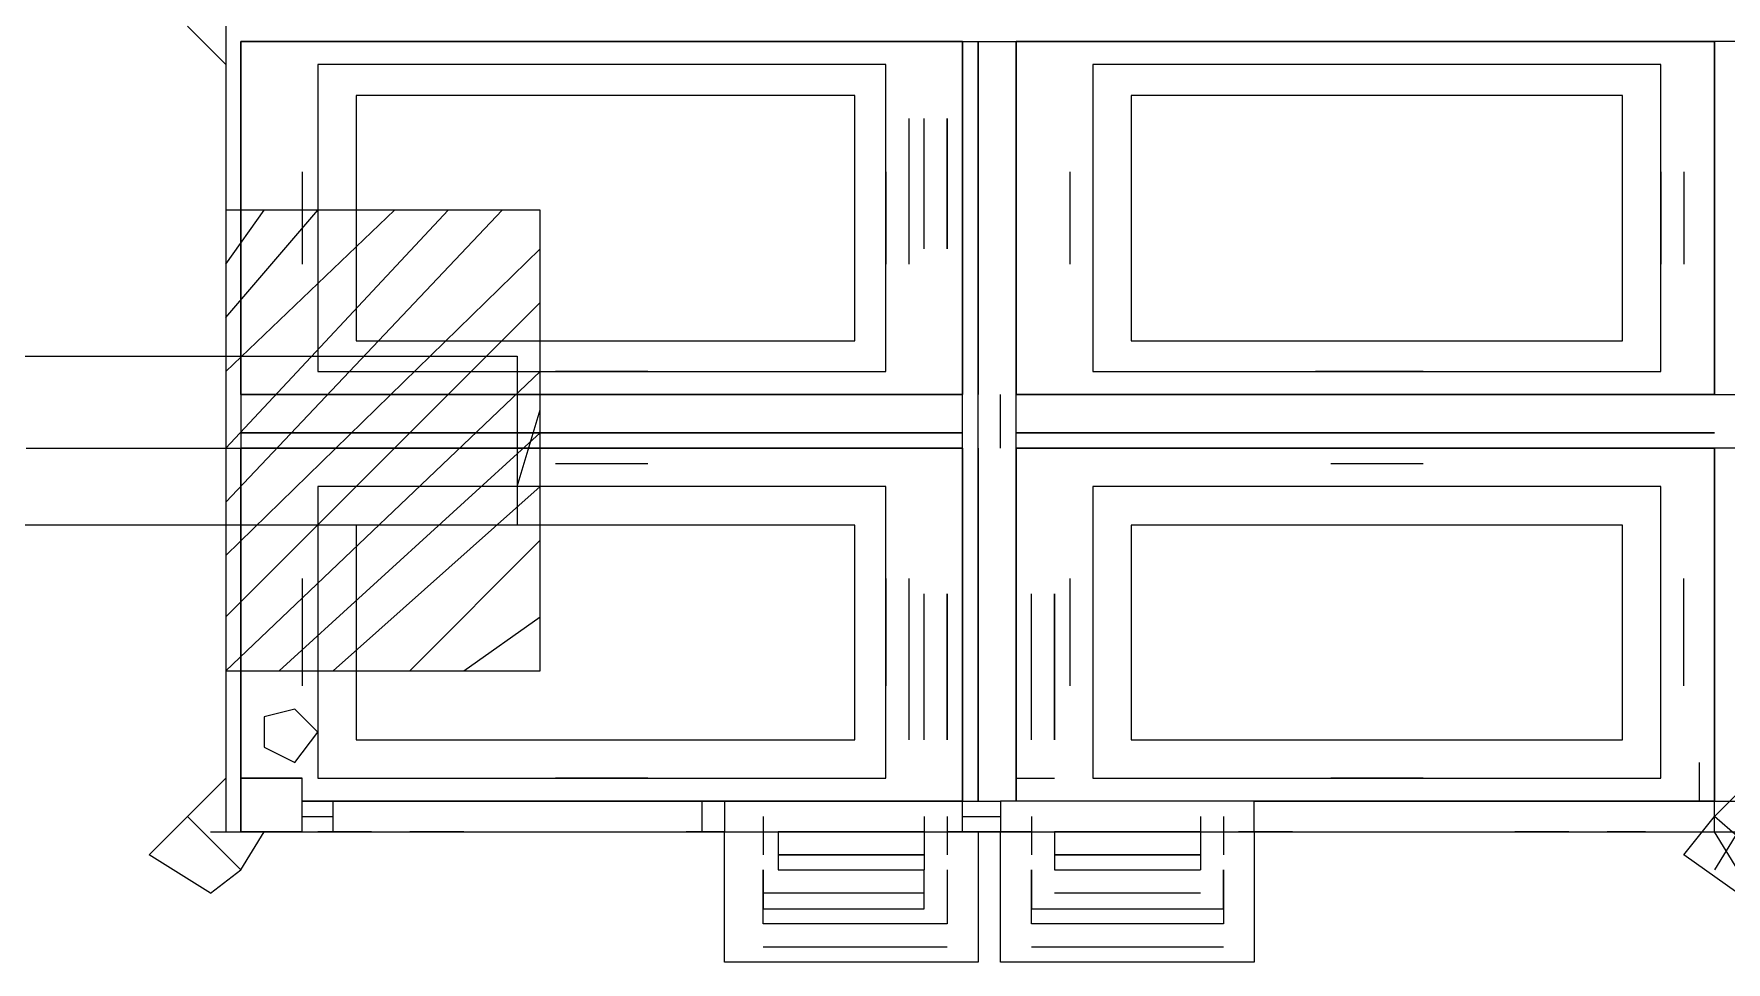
# Model space of a CAD drawing. Header units: millimetres. Extents: x 5 to 415, y 48 to 251.
# Drawn here: x 259.521 to 263.411, y 191.188 to 193.322 of the extents above; entities that cross this region are included whole.
import ezdxf

# ---------------------------------------------------------------- set-up
doc = ezdxf.new("R2010")
doc.units = ezdxf.units.MM
doc.layers.add('P', color=7, linetype='Continuous')

msp = doc.modelspace()

# ---------------------------------------------------------------- linework, layer by layer
at = {"layer": 'P'}
for points in [[(259.874, 193.34), (259.962, 193.252)], [(259.874, 193.34), (259.962, 193.252)], [(259.874, 193.34), (259.962, 193.252)], [(259.962, 193.34), (259.962, 191.488)], [(259.962, 193.34), (259.962, 191.488)], [(259.962, 193.34), (259.962, 191.488)], [(259.962, 193.34), (259.962, 191.488)], [(259.962, 193.34), (259.962, 191.488)], [(259.962, 193.34), (259.962, 191.488)], [(259.962, 193.305), (259.962, 192.493)], [(259.962, 193.305), (259.962, 192.493)], [(259.962, 193.305), (259.962, 192.493)], [(261.655, 193.305), (259.997, 193.305)], [(261.655, 193.305), (259.997, 193.305)], [(259.997, 193.305), (259.997, 192.493)], [(259.997, 193.305), (259.997, 192.493)], [(259.997, 192.493), (259.997, 193.305)], [(259.997, 193.305), (261.655, 193.305)], [(261.655, 193.305), (259.997, 193.305)], [(261.655, 193.305), (259.997, 193.305)], [(259.997, 193.305), (259.997, 192.493)], [(259.997, 193.305), (259.997, 192.493)], [(259.997, 192.493), (259.997, 193.305)], [(259.997, 193.305), (261.655, 193.305)], [(261.655, 193.305), (259.997, 193.305)], [(261.655, 193.305), (259.997, 193.305)], [(259.997, 193.305), (259.997, 192.493)], [(259.997, 193.305), (259.997, 192.493)], [(259.997, 192.493), (259.997, 193.305)], [(259.997, 193.305), (261.655, 193.305)], [(261.655, 192.493), (261.655, 193.305)], [(261.655, 192.493), (261.655, 193.305)], [(261.655, 193.305), (261.655, 192.493)], [(261.655, 193.305), (261.779, 193.305)], [(261.655, 192.493), (261.655, 193.305)], [(261.655, 192.493), (261.655, 193.305)], [(261.655, 193.305), (261.655, 192.493)], [(261.655, 193.305), (261.779, 193.305)], [(261.655, 192.493), (261.655, 193.305)], [(261.655, 192.493), (261.655, 193.305)], [(261.655, 193.305), (261.655, 192.493)], [(261.655, 193.305), (261.779, 193.305)], [(261.691, 193.305), (261.691, 192.493)], [(261.691, 192.493), (261.691, 193.305)], [(261.691, 193.305), (261.691, 192.493)], [(261.691, 192.493), (261.691, 193.305)], [(261.691, 193.305), (261.691, 192.493)], [(261.691, 192.493), (261.691, 193.305)], [(263.384, 193.305), (261.779, 193.305)], [(263.384, 193.305), (261.779, 193.305)], [(261.779, 193.305), (261.779, 192.493)], [(261.779, 193.305), (261.779, 192.493)], [(261.779, 193.305), (263.384, 193.305)], [(261.779, 192.493), (261.779, 193.305)], [(263.384, 193.305), (261.779, 193.305)], [(263.384, 193.305), (261.779, 193.305)], [(261.779, 193.305), (261.779, 192.493)], [(261.779, 193.305), (261.779, 192.493)], [(261.779, 193.305), (263.384, 193.305)], [(261.779, 192.493), (261.779, 193.305)], [(263.384, 193.305), (261.779, 193.305)], [(263.384, 193.305), (261.779, 193.305)], [(261.779, 193.305), (261.779, 192.493)], [(261.779, 193.305), (261.779, 192.493)], [(261.779, 193.305), (263.384, 193.305)], [(261.779, 192.493), (261.779, 193.305)], [(263.384, 192.493), (263.384, 193.305)], [(263.384, 192.493), (263.384, 193.305)], [(263.472, 193.305), (263.384, 193.305)], [(263.384, 193.305), (263.384, 192.493)], [(263.384, 192.493), (263.384, 193.305)], [(263.384, 192.493), (263.384, 193.305)], [(263.472, 193.305), (263.384, 193.305)], [(263.384, 193.305), (263.384, 192.493)], [(263.384, 192.493), (263.384, 193.305)], [(263.384, 192.493), (263.384, 193.305)], [(263.472, 193.305), (263.384, 193.305)], [(263.384, 193.305), (263.384, 192.493)], [(260.174, 193.252), (260.174, 192.546)], [(261.479, 193.252), (260.174, 193.252)], [(260.174, 193.252), (260.174, 192.546)], [(261.479, 193.252), (260.174, 193.252)], [(260.174, 193.252), (260.174, 192.546)], [(261.479, 193.252), (260.174, 193.252)], [(260.932, 193.252), (260.72, 193.252)], [(260.932, 193.252), (260.72, 193.252)], [(260.932, 193.252), (260.72, 193.252)], [(260.932, 193.252), (260.72, 193.252)], [(260.932, 193.252), (260.72, 193.252)], [(260.932, 193.252), (260.72, 193.252)], [(260.932, 193.252), (260.72, 193.252)], [(260.932, 193.252), (260.72, 193.252)], [(260.932, 193.252), (260.72, 193.252)], [(260.932, 193.252), (260.72, 193.252)], [(260.932, 193.252), (260.72, 193.252)], [(260.932, 193.252), (260.72, 193.252)], [(261.479, 192.546), (261.479, 193.252)], [(261.479, 192.546), (261.479, 193.252)], [(261.479, 192.546), (261.479, 193.252)], [(263.26, 193.252), (261.955, 193.252)], [(261.955, 193.252), (261.955, 192.546)], [(263.26, 193.252), (261.955, 193.252)], [(261.955, 193.252), (261.955, 192.546)], [(263.26, 193.252), (261.955, 193.252)], [(261.955, 193.252), (261.955, 192.546)], [(262.714, 193.252), (262.502, 193.252)], [(262.714, 193.252), (262.502, 193.252)], [(262.714, 193.252), (262.502, 193.252)], [(262.714, 193.252), (262.502, 193.252)], [(262.714, 193.252), (262.502, 193.252)], [(262.714, 193.252), (262.502, 193.252)], [(262.714, 193.252), (262.502, 193.252)], [(262.714, 193.252), (262.502, 193.252)], [(262.714, 193.252), (262.502, 193.252)], [(262.714, 193.252), (262.502, 193.252)], [(262.714, 193.252), (262.502, 193.252)], [(262.714, 193.252), (262.502, 193.252)], [(263.26, 192.546), (263.26, 193.252)], [(263.26, 192.546), (263.26, 193.252)], [(263.26, 192.546), (263.26, 193.252)], [(260.262, 193.181), (260.262, 192.617)], [(261.408, 193.181), (260.262, 193.181)], [(260.262, 193.181), (260.262, 192.617)], [(261.408, 193.181), (260.262, 193.181)], [(260.262, 193.181), (260.262, 192.617)], [(261.408, 193.181), (260.262, 193.181)], [(261.408, 192.617), (261.408, 193.181)], [(261.408, 192.617), (261.408, 193.181)], [(261.408, 192.617), (261.408, 193.181)], [(263.172, 193.181), (262.043, 193.181)], [(262.043, 193.181), (262.043, 192.617)], [(263.172, 193.181), (262.043, 193.181)], [(262.043, 193.181), (262.043, 192.617)], [(263.172, 193.181), (262.043, 193.181)], [(262.043, 193.181), (262.043, 192.617)], [(263.172, 192.617), (263.172, 193.181)], [(263.172, 192.617), (263.172, 193.181)], [(263.172, 192.617), (263.172, 193.181)], [(261.532, 193.128), (261.532, 192.828)], [(261.532, 193.128), (261.532, 192.828)], [(261.532, 193.128), (261.532, 192.828)], [(261.567, 192.828), (261.567, 193.128)], [(261.567, 192.828), (261.567, 193.128)], [(261.567, 192.828), (261.567, 193.128)], [(261.62, 193.128), (261.62, 192.828)], [(261.62, 192.828), (261.62, 193.128)], [(261.62, 193.128), (261.62, 192.828)], [(261.62, 192.828), (261.62, 193.128)], [(261.62, 193.128), (261.62, 192.828)], [(261.62, 192.828), (261.62, 193.128)], [(260.138, 193.005), (260.138, 192.793)], [(260.138, 193.005), (260.138, 192.793)], [(260.138, 193.005), (260.138, 192.793)], [(260.138, 193.005), (260.138, 192.793)], [(260.138, 193.005), (260.138, 192.793)], [(260.138, 193.005), (260.138, 192.793)], [(260.138, 193.005), (260.138, 192.793)], [(260.138, 193.005), (260.138, 192.793)], [(260.138, 193.005), (260.138, 192.793)], [(260.138, 193.005), (260.138, 192.793)], [(260.138, 193.005), (260.138, 192.793)], [(260.138, 193.005), (260.138, 192.793)], [(261.479, 193.005), (261.479, 192.793)], [(261.479, 193.005), (261.479, 192.793)], [(261.479, 193.005), (261.479, 192.793)], [(261.479, 193.005), (261.479, 192.793)], [(261.479, 193.005), (261.479, 192.793)], [(261.479, 193.005), (261.479, 192.793)], [(261.532, 193.005), (261.532, 192.793)], [(261.532, 193.005), (261.532, 192.793)], [(261.532, 193.005), (261.532, 192.793)], [(261.532, 193.005), (261.532, 192.793)], [(261.532, 193.005), (261.532, 192.793)], [(261.532, 193.005), (261.532, 192.793)], [(261.902, 193.005), (261.902, 192.793)], [(261.902, 193.005), (261.902, 192.793)], [(261.902, 193.005), (261.902, 192.793)], [(261.902, 193.005), (261.902, 192.793)], [(261.902, 193.005), (261.902, 192.793)], [(261.902, 193.005), (261.902, 192.793)], [(261.902, 193.005), (261.902, 192.793)], [(261.902, 193.005), (261.902, 192.793)], [(261.902, 193.005), (261.902, 192.793)], [(261.902, 193.005), (261.902, 192.793)], [(261.902, 193.005), (261.902, 192.793)], [(261.902, 193.005), (261.902, 192.793)], [(263.26, 193.005), (263.26, 192.793)], [(263.26, 193.005), (263.26, 192.793)], [(263.26, 193.005), (263.26, 192.793)], [(263.26, 193.005), (263.26, 192.793)], [(263.26, 193.005), (263.26, 192.793)], [(263.26, 193.005), (263.26, 192.793)], [(263.313, 193.005), (263.313, 192.793)], [(263.313, 193.005), (263.313, 192.793)], [(263.313, 193.005), (263.313, 192.793)], [(263.313, 193.005), (263.313, 192.793)], [(263.313, 193.005), (263.313, 192.793)], [(263.313, 193.005), (263.313, 192.793)], [(260.685, 192.917), (259.962, 192.917)], [(259.962, 192.917), (259.962, 191.858)], [(259.962, 192.793), (260.05, 192.917)], [(259.962, 192.67), (260.174, 192.917)], [(259.962, 192.546), (260.35, 192.917)], [(259.962, 192.37), (260.473, 192.917)], [(259.962, 192.246), (260.597, 192.917)], [(260.685, 192.917), (259.962, 192.917)], [(259.962, 192.917), (259.962, 191.858)], [(259.962, 192.793), (260.05, 192.917)], [(259.962, 192.67), (260.174, 192.917)], [(259.962, 192.546), (260.35, 192.917)], [(259.962, 192.37), (260.473, 192.917)], [(259.962, 192.246), (260.597, 192.917)], [(260.685, 192.917), (259.962, 192.917)], [(259.962, 192.917), (259.962, 191.858)], [(259.962, 192.793), (260.05, 192.917)], [(259.962, 192.67), (260.174, 192.917)], [(259.962, 192.546), (260.35, 192.917)], [(259.962, 192.37), (260.473, 192.917)], [(259.962, 192.246), (260.597, 192.917)], [(260.685, 191.858), (260.685, 192.917)], [(260.685, 191.858), (260.685, 192.917)], [(260.685, 191.858), (260.685, 192.917)], [(259.962, 192.123), (260.685, 192.828)], [(259.962, 192.123), (260.685, 192.828)], [(259.962, 192.123), (260.685, 192.828)], [(259.962, 191.982), (260.685, 192.705)], [(259.962, 191.982), (260.685, 192.705)], [(259.962, 191.982), (260.685, 192.705)], [(260.262, 192.617), (261.408, 192.617)], [(260.262, 192.617), (261.408, 192.617)], [(260.262, 192.617), (261.408, 192.617)], [(262.043, 192.617), (263.172, 192.617)], [(262.043, 192.617), (263.172, 192.617)], [(262.043, 192.617), (263.172, 192.617)], [(253.612, 192.581), (260.632, 192.581)], [(253.612, 192.581), (260.632, 192.581)], [(253.612, 192.581), (260.632, 192.581)], [(260.632, 192.581), (260.632, 192.193)], [(260.632, 192.581), (260.632, 192.193)], [(260.632, 192.581), (260.632, 192.193)], [(259.962, 191.858), (260.685, 192.546)], [(259.962, 191.858), (260.685, 192.546)], [(259.962, 191.858), (260.685, 192.546)], [(260.174, 192.546), (261.479, 192.546)], [(260.174, 192.546), (261.479, 192.546)], [(260.174, 192.546), (261.479, 192.546)], [(260.932, 192.546), (260.72, 192.546)], [(260.932, 192.546), (260.72, 192.546)], [(260.932, 192.546), (260.72, 192.546)], [(260.932, 192.546), (260.72, 192.546)], [(260.932, 192.546), (260.72, 192.546)], [(260.932, 192.546), (260.72, 192.546)], [(261.955, 192.546), (263.26, 192.546)], [(261.955, 192.546), (263.26, 192.546)], [(261.955, 192.546), (263.26, 192.546)], [(262.714, 192.546), (262.467, 192.546)], [(262.714, 192.546), (262.467, 192.546)], [(262.714, 192.546), (262.467, 192.546)], [(262.714, 192.546), (262.467, 192.546)], [(262.714, 192.546), (262.467, 192.546)], [(262.714, 192.546), (262.467, 192.546)], [(259.962, 192.493), (259.962, 192.37)], [(259.962, 192.493), (259.962, 192.37)], [(259.962, 192.493), (259.962, 192.37)], [(259.962, 192.493), (259.962, 192.37)], [(259.962, 192.493), (259.962, 192.37)], [(259.962, 192.493), (259.962, 192.37)], [(259.962, 192.493), (259.962, 192.37)], [(259.962, 192.493), (259.962, 192.37)], [(259.962, 192.493), (259.962, 192.37)], [(259.962, 192.493), (259.962, 192.37)], [(259.962, 192.493), (259.962, 192.37)], [(259.962, 192.493), (259.962, 192.37)], [(259.997, 192.493), (261.655, 192.493)], [(259.997, 192.493), (261.655, 192.493)], [(261.655, 192.493), (259.997, 192.493)], [(259.997, 192.493), (259.997, 192.37)], [(259.997, 192.493), (259.997, 192.37)], [(259.997, 192.493), (261.655, 192.493)], [(259.997, 192.493), (261.655, 192.493)], [(261.655, 192.493), (259.997, 192.493)], [(259.997, 192.493), (259.997, 192.37)], [(259.997, 192.493), (259.997, 192.37)], [(259.997, 192.493), (261.655, 192.493)], [(259.997, 192.493), (261.655, 192.493)], [(261.655, 192.493), (259.997, 192.493)], [(259.997, 192.493), (259.997, 192.37)], [(259.997, 192.493), (259.997, 192.37)], [(260.932, 192.493), (260.72, 192.493)], [(260.932, 192.493), (260.72, 192.493)], [(260.932, 192.493), (260.72, 192.493)], [(260.932, 192.493), (260.72, 192.493)], [(260.932, 192.493), (260.72, 192.493)], [(260.932, 192.493), (260.72, 192.493)], [(261.655, 192.37), (261.655, 192.493)], [(261.655, 192.37), (261.655, 192.493)], [(261.655, 192.37), (261.655, 192.493)], [(261.655, 192.37), (261.655, 192.493)], [(261.655, 192.37), (261.655, 192.493)], [(261.655, 192.37), (261.655, 192.493)], [(261.691, 192.37), (261.691, 192.493)], [(261.691, 192.37), (261.691, 192.493)], [(261.691, 192.37), (261.691, 192.493)], [(261.691, 192.37), (261.691, 192.493)], [(261.691, 192.37), (261.691, 192.493)], [(261.691, 192.37), (261.691, 192.493)], [(261.691, 192.37), (261.691, 192.493)], [(261.691, 192.37), (261.691, 192.493)], [(261.691, 192.37), (261.691, 192.493)], [(261.691, 192.37), (261.691, 192.493)], [(261.691, 192.37), (261.691, 192.493)], [(261.691, 192.37), (261.691, 192.493)], [(261.743, 192.37), (261.743, 192.493)], [(261.743, 192.37), (261.743, 192.493)], [(261.743, 192.37), (261.743, 192.493)], [(261.743, 192.37), (261.743, 192.493)], [(261.743, 192.37), (261.743, 192.493)], [(261.743, 192.37), (261.743, 192.493)], [(261.743, 192.37), (261.743, 192.493)], [(261.743, 192.37), (261.743, 192.493)], [(261.743, 192.37), (261.743, 192.493)], [(261.743, 192.37), (261.743, 192.493)], [(261.743, 192.37), (261.743, 192.493)], [(261.743, 192.37), (261.743, 192.493)], [(261.743, 192.37), (261.743, 192.493)], [(261.743, 192.37), (261.743, 192.493)], [(261.743, 192.37), (261.743, 192.493)], [(261.779, 192.493), (263.384, 192.493)], [(261.779, 192.493), (263.384, 192.493)], [(263.384, 192.493), (261.779, 192.493)], [(261.779, 192.37), (261.779, 192.493)], [(261.779, 192.493), (263.384, 192.493)], [(261.779, 192.493), (263.384, 192.493)], [(263.384, 192.493), (261.779, 192.493)], [(261.779, 192.37), (261.779, 192.493)], [(261.779, 192.493), (263.384, 192.493)], [(261.779, 192.493), (263.384, 192.493)], [(263.384, 192.493), (261.779, 192.493)], [(261.779, 192.37), (261.779, 192.493)], [(262.714, 192.493), (262.467, 192.493)], [(262.714, 192.493), (262.467, 192.493)], [(262.714, 192.493), (262.467, 192.493)], [(262.714, 192.493), (262.467, 192.493)], [(262.714, 192.493), (262.467, 192.493)], [(262.714, 192.493), (262.467, 192.493)], [(263.384, 192.493), (263.472, 192.493)], [(263.384, 192.493), (263.472, 192.493)], [(263.384, 192.493), (263.472, 192.493)], [(260.632, 192.458), (260.632, 192.282)], [(260.632, 192.282), (260.685, 192.458)], [(260.632, 192.458), (260.632, 192.282)], [(260.632, 192.282), (260.685, 192.458)], [(260.632, 192.458), (260.632, 192.282)], [(260.632, 192.282), (260.685, 192.458)], [(259.997, 192.405), (261.655, 192.405)], [(261.655, 192.405), (259.997, 192.405)], [(259.997, 192.405), (261.655, 192.405)], [(261.655, 192.405), (259.997, 192.405)], [(259.997, 192.405), (261.655, 192.405)], [(261.655, 192.405), (259.997, 192.405)], [(260.085, 191.858), (260.685, 192.405)], [(260.085, 191.858), (260.685, 192.405)], [(260.085, 191.858), (260.685, 192.405)], [(261.779, 192.405), (263.384, 192.405)], [(263.384, 192.405), (261.779, 192.405)], [(261.779, 192.405), (263.384, 192.405)], [(263.384, 192.405), (261.779, 192.405)], [(261.779, 192.405), (263.384, 192.405)], [(263.384, 192.405), (261.779, 192.405)], [(259.503, 192.37), (261.479, 192.37)], [(259.503, 192.37), (261.479, 192.37)], [(259.503, 192.37), (261.479, 192.37)], [(259.962, 192.37), (259.962, 191.558)], [(259.962, 192.37), (259.962, 191.558)], [(259.962, 192.37), (259.962, 191.558)], [(261.655, 192.37), (259.997, 192.37)], [(261.655, 192.37), (259.997, 192.37)], [(259.997, 192.37), (259.997, 191.611)], [(259.997, 192.37), (261.655, 192.37)], [(259.997, 192.37), (259.997, 191.611)], [(259.997, 191.611), (259.997, 192.37)], [(261.655, 192.37), (259.997, 192.37)], [(261.655, 192.37), (259.997, 192.37)], [(259.997, 192.37), (259.997, 191.611)], [(259.997, 192.37), (261.655, 192.37)], [(259.997, 192.37), (259.997, 191.611)], [(259.997, 191.611), (259.997, 192.37)], [(261.655, 192.37), (259.997, 192.37)], [(261.655, 192.37), (259.997, 192.37)], [(259.997, 192.37), (259.997, 191.611)], [(259.997, 192.37), (261.655, 192.37)], [(259.997, 192.37), (259.997, 191.611)], [(259.997, 191.611), (259.997, 192.37)], [(261.655, 191.558), (261.655, 192.37)], [(261.655, 191.558), (261.655, 192.37)], [(261.655, 192.37), (261.655, 191.558)], [(261.655, 191.558), (261.655, 192.37)], [(261.655, 191.558), (261.655, 192.37)], [(261.655, 192.37), (261.655, 191.558)], [(261.655, 191.558), (261.655, 192.37)], [(261.655, 191.558), (261.655, 192.37)], [(261.655, 192.37), (261.655, 191.558)], [(261.691, 191.558), (261.691, 192.37)], [(261.691, 192.37), (261.691, 191.558)], [(261.691, 191.558), (261.691, 192.37)], [(261.691, 192.37), (261.691, 191.558)], [(261.691, 191.558), (261.691, 192.37)], [(261.691, 192.37), (261.691, 191.558)], [(263.384, 192.37), (261.779, 192.37)], [(263.384, 192.37), (261.779, 192.37)], [(261.779, 192.37), (261.779, 191.558)], [(261.779, 192.37), (261.779, 191.558)], [(261.779, 192.37), (263.384, 192.37)], [(261.779, 191.558), (261.779, 192.37)], [(263.384, 192.37), (261.779, 192.37)], [(263.384, 192.37), (261.779, 192.37)], [(261.779, 192.37), (261.779, 191.558)], [(261.779, 192.37), (261.779, 191.558)], [(261.779, 192.37), (263.384, 192.37)], [(261.779, 191.558), (261.779, 192.37)], [(263.384, 192.37), (261.779, 192.37)], [(263.384, 192.37), (261.779, 192.37)], [(261.779, 192.37), (261.779, 191.558)], [(261.779, 192.37), (261.779, 191.558)], [(261.779, 192.37), (263.384, 192.37)], [(261.779, 191.558), (261.779, 192.37)], [(263.384, 191.558), (263.384, 192.37)], [(263.384, 191.558), (263.384, 192.37)], [(263.472, 192.37), (263.384, 192.37)], [(263.384, 192.37), (263.384, 191.558)], [(263.384, 191.558), (263.384, 192.37)], [(263.384, 191.558), (263.384, 192.37)], [(263.472, 192.37), (263.384, 192.37)], [(263.384, 192.37), (263.384, 191.558)], [(263.384, 191.558), (263.384, 192.37)], [(263.384, 191.558), (263.384, 192.37)], [(263.472, 192.37), (263.384, 192.37)], [(263.384, 192.37), (263.384, 191.558)], [(260.932, 192.334), (260.72, 192.334)], [(260.932, 192.334), (260.72, 192.334)], [(260.932, 192.334), (260.72, 192.334)], [(260.932, 192.334), (260.72, 192.334)], [(260.932, 192.334), (260.72, 192.334)], [(260.932, 192.334), (260.72, 192.334)], [(260.932, 192.334), (260.72, 192.334)], [(260.932, 192.334), (260.72, 192.334)], [(260.932, 192.334), (260.72, 192.334)], [(260.932, 192.334), (260.72, 192.334)], [(260.932, 192.334), (260.72, 192.334)], [(260.932, 192.334), (260.72, 192.334)], [(262.714, 192.334), (262.502, 192.334)], [(262.714, 192.334), (262.502, 192.334)], [(262.714, 192.334), (262.502, 192.334)], [(262.714, 192.334), (262.502, 192.334)], [(262.714, 192.334), (262.502, 192.334)], [(262.714, 192.334), (262.502, 192.334)], [(262.714, 192.334), (262.502, 192.334)], [(262.714, 192.334), (262.502, 192.334)], [(262.714, 192.334), (262.502, 192.334)], [(262.714, 192.334), (262.502, 192.334)], [(262.714, 192.334), (262.502, 192.334)], [(262.714, 192.334), (262.502, 192.334)], [(261.479, 192.282), (260.174, 192.282)], [(260.174, 192.282), (260.174, 191.611)], [(261.479, 192.282), (260.174, 192.282)], [(260.174, 192.282), (260.174, 191.611)], [(261.479, 192.282), (260.174, 192.282)], [(260.174, 192.282), (260.174, 191.611)], [(260.209, 191.858), (260.685, 192.282)], [(260.209, 191.858), (260.685, 192.282)], [(260.209, 191.858), (260.685, 192.282)], [(261.479, 191.611), (261.479, 192.282)], [(261.479, 191.611), (261.479, 192.282)], [(261.479, 191.611), (261.479, 192.282)], [(261.955, 192.282), (261.955, 191.611)], [(263.26, 192.282), (261.955, 192.282)], [(261.955, 192.282), (261.955, 191.611)], [(263.26, 192.282), (261.955, 192.282)], [(261.955, 192.282), (261.955, 191.611)], [(263.26, 192.282), (261.955, 192.282)], [(263.26, 191.611), (263.26, 192.282)], [(263.26, 191.611), (263.26, 192.282)], [(263.26, 191.611), (263.26, 192.282)], [(260.632, 192.193), (253.612, 192.193)], [(260.632, 192.193), (253.612, 192.193)], [(260.632, 192.193), (253.612, 192.193)], [(260.262, 192.193), (260.262, 191.699)], [(261.408, 192.193), (260.262, 192.193)], [(260.262, 192.193), (260.262, 191.699)], [(261.408, 192.193), (260.262, 192.193)], [(260.262, 192.193), (260.262, 191.699)], [(261.408, 192.193), (260.262, 192.193)], [(261.408, 191.699), (261.408, 192.193)], [(261.408, 191.699), (261.408, 192.193)], [(261.408, 191.699), (261.408, 192.193)], [(263.172, 192.193), (262.043, 192.193)], [(262.043, 192.193), (262.043, 191.699)], [(263.172, 192.193), (262.043, 192.193)], [(262.043, 192.193), (262.043, 191.699)], [(263.172, 192.193), (262.043, 192.193)], [(262.043, 192.193), (262.043, 191.699)], [(263.172, 191.699), (263.172, 192.193)], [(263.172, 191.699), (263.172, 192.193)], [(263.172, 191.699), (263.172, 192.193)], [(260.385, 191.858), (260.685, 192.158)], [(260.385, 191.858), (260.685, 192.158)], [(260.385, 191.858), (260.685, 192.158)], [(260.138, 192.07), (260.138, 191.823)], [(260.138, 192.07), (260.138, 191.823)], [(260.138, 192.07), (260.138, 191.823)], [(260.138, 192.07), (260.138, 191.823)], [(260.138, 192.07), (260.138, 191.823)], [(260.138, 192.07), (260.138, 191.823)], [(260.138, 192.07), (260.138, 191.823)], [(260.138, 192.07), (260.138, 191.823)], [(260.138, 192.07), (260.138, 191.823)], [(260.138, 192.07), (260.138, 191.823)], [(260.138, 192.07), (260.138, 191.823)], [(260.138, 192.07), (260.138, 191.823)], [(261.479, 192.07), (261.479, 191.823)], [(261.479, 192.07), (261.479, 191.823)], [(261.479, 192.07), (261.479, 191.823)], [(261.479, 192.07), (261.479, 191.823)], [(261.479, 192.07), (261.479, 191.823)], [(261.479, 192.07), (261.479, 191.823)], [(261.532, 192.07), (261.532, 191.823)], [(261.532, 192.07), (261.532, 191.823)], [(261.532, 192.07), (261.532, 191.823)], [(261.532, 192.07), (261.532, 191.823)], [(261.532, 192.07), (261.532, 191.823)], [(261.532, 192.07), (261.532, 191.823)], [(261.902, 192.07), (261.902, 191.823)], [(261.902, 192.07), (261.902, 191.823)], [(261.902, 192.07), (261.902, 191.823)], [(261.902, 192.07), (261.902, 191.823)], [(261.902, 192.07), (261.902, 191.823)], [(261.902, 192.07), (261.902, 191.823)], [(261.902, 192.07), (261.902, 191.823)], [(261.902, 192.07), (261.902, 191.823)], [(261.902, 192.07), (261.902, 191.823)], [(261.902, 192.07), (261.902, 191.823)], [(261.902, 192.07), (261.902, 191.823)], [(261.902, 192.07), (261.902, 191.823)], [(263.26, 191.823), (263.26, 192.07)], [(263.26, 191.823), (263.26, 192.07)], [(263.26, 191.823), (263.26, 192.07)], [(263.26, 191.823), (263.26, 192.07)], [(263.26, 191.823), (263.26, 192.07)], [(263.26, 191.823), (263.26, 192.07)], [(263.313, 191.823), (263.313, 192.07)], [(263.313, 191.823), (263.313, 192.07)], [(263.313, 191.823), (263.313, 192.07)], [(263.313, 191.823), (263.313, 192.07)], [(263.313, 191.823), (263.313, 192.07)], [(263.313, 191.823), (263.313, 192.07)], [(261.532, 192.035), (261.532, 191.699)], [(261.532, 192.035), (261.532, 191.699)], [(261.532, 192.035), (261.532, 191.699)], [(261.567, 191.699), (261.567, 192.035)], [(261.567, 191.699), (261.567, 192.035)], [(261.567, 191.699), (261.567, 192.035)], [(261.62, 192.035), (261.62, 191.699)], [(261.62, 191.699), (261.62, 192.035)], [(261.62, 192.035), (261.62, 191.699)], [(261.62, 191.699), (261.62, 192.035)], [(261.62, 192.035), (261.62, 191.699)], [(261.62, 191.699), (261.62, 192.035)], [(261.779, 192.035), (261.779, 191.699)], [(261.779, 192.035), (261.779, 191.699)], [(261.779, 192.035), (261.779, 191.699)], [(261.814, 191.699), (261.814, 192.035)], [(261.814, 191.699), (261.814, 192.035)], [(261.814, 191.699), (261.814, 192.035)], [(261.867, 192.035), (261.867, 191.699)], [(261.867, 191.699), (261.867, 192.035)], [(261.867, 192.035), (261.867, 191.699)], [(261.867, 191.699), (261.867, 192.035)], [(261.867, 192.035), (261.867, 191.699)], [(261.867, 191.699), (261.867, 192.035)], [(260.509, 191.858), (260.685, 191.982)], [(260.509, 191.858), (260.685, 191.982)], [(260.509, 191.858), (260.685, 191.982)], [(259.962, 191.858), (260.685, 191.858)], [(259.962, 191.858), (260.685, 191.858)], [(259.962, 191.858), (260.685, 191.858)], [(260.121, 191.77), (260.05, 191.752)], [(260.121, 191.77), (260.05, 191.752)], [(260.121, 191.77), (260.05, 191.752)], [(260.121, 191.77), (260.05, 191.752)], [(260.121, 191.77), (260.05, 191.752)], [(260.121, 191.77), (260.05, 191.752)], [(260.121, 191.77), (260.05, 191.752)], [(260.121, 191.77), (260.05, 191.752)], [(260.121, 191.77), (260.05, 191.752)], [(260.174, 191.717), (260.121, 191.77)], [(260.174, 191.717), (260.121, 191.77)], [(260.174, 191.717), (260.121, 191.77)], [(260.174, 191.717), (260.121, 191.77)], [(260.174, 191.717), (260.121, 191.77)], [(260.174, 191.717), (260.121, 191.77)], [(260.174, 191.717), (260.121, 191.77)], [(260.174, 191.717), (260.121, 191.77)], [(260.174, 191.717), (260.121, 191.77)], [(260.05, 191.752), (260.05, 191.682)], [(260.05, 191.752), (260.05, 191.682)], [(260.05, 191.752), (260.05, 191.682)], [(260.05, 191.752), (260.05, 191.682)], [(260.05, 191.752), (260.05, 191.682)], [(260.05, 191.752), (260.05, 191.682)], [(260.05, 191.752), (260.05, 191.682)], [(260.05, 191.752), (260.05, 191.682)], [(260.05, 191.752), (260.05, 191.682)], [(260.121, 191.647), (260.174, 191.717)], [(260.121, 191.647), (260.174, 191.717)], [(260.121, 191.647), (260.174, 191.717)], [(260.121, 191.647), (260.174, 191.717)], [(260.121, 191.647), (260.174, 191.717)], [(260.121, 191.647), (260.174, 191.717)], [(260.121, 191.647), (260.174, 191.717)], [(260.121, 191.647), (260.174, 191.717)], [(260.121, 191.647), (260.174, 191.717)], [(260.05, 191.682), (260.121, 191.647)], [(260.05, 191.682), (260.121, 191.647)], [(260.05, 191.682), (260.121, 191.647)], [(260.05, 191.682), (260.121, 191.647)], [(260.05, 191.682), (260.121, 191.647)], [(260.05, 191.682), (260.121, 191.647)], [(260.05, 191.682), (260.121, 191.647)], [(260.05, 191.682), (260.121, 191.647)], [(260.05, 191.682), (260.121, 191.647)], [(260.262, 191.699), (261.408, 191.699)], [(260.262, 191.699), (261.408, 191.699)], [(260.262, 191.699), (261.408, 191.699)], [(262.043, 191.699), (263.172, 191.699)], [(262.043, 191.699), (263.172, 191.699)], [(262.043, 191.699), (263.172, 191.699)], [(263.349, 191.558), (263.349, 191.647)], [(263.349, 191.558), (263.349, 191.647)], [(263.349, 191.558), (263.349, 191.647)], [(263.349, 191.558), (263.349, 191.647)], [(263.349, 191.558), (263.349, 191.647)], [(263.349, 191.558), (263.349, 191.647)], [(263.349, 191.558), (263.349, 191.647)], [(263.349, 191.558), (263.349, 191.647)], [(263.349, 191.558), (263.349, 191.647)], [(259.874, 191.523), (259.962, 191.611)], [(259.874, 191.523), (259.962, 191.611)], [(259.874, 191.523), (259.962, 191.611)], [(259.997, 191.611), (260.138, 191.611)], [(259.997, 191.611), (260.138, 191.611)], [(259.997, 191.488), (259.997, 191.611)], [(260.138, 191.611), (259.997, 191.611)], [(259.997, 191.488), (259.997, 191.611)], [(259.997, 191.611), (259.997, 191.488)], [(259.997, 191.611), (260.138, 191.611)], [(259.997, 191.611), (260.138, 191.611)], [(259.997, 191.488), (259.997, 191.611)], [(260.138, 191.611), (259.997, 191.611)], [(259.997, 191.488), (259.997, 191.611)], [(259.997, 191.611), (259.997, 191.488)], [(259.997, 191.611), (260.138, 191.611)], [(259.997, 191.611), (260.138, 191.611)], [(259.997, 191.488), (259.997, 191.611)], [(260.138, 191.611), (259.997, 191.611)], [(259.997, 191.488), (259.997, 191.611)], [(259.997, 191.611), (259.997, 191.488)], [(260.138, 191.488), (260.138, 191.611)], [(260.138, 191.488), (260.138, 191.611)], [(260.138, 191.488), (260.138, 191.611)], [(260.138, 191.488), (260.138, 191.611)], [(260.138, 191.488), (260.138, 191.611)], [(260.138, 191.488), (260.138, 191.611)], [(260.138, 191.488), (260.138, 191.611)], [(260.138, 191.488), (260.138, 191.611)], [(260.138, 191.488), (260.138, 191.611)], [(260.174, 191.611), (261.479, 191.611)], [(260.174, 191.611), (261.479, 191.611)], [(260.174, 191.611), (261.479, 191.611)], [(260.932, 191.611), (260.72, 191.611)], [(260.932, 191.611), (260.72, 191.611)], [(260.932, 191.611), (260.72, 191.611)], [(260.932, 191.611), (260.72, 191.611)], [(260.932, 191.611), (260.72, 191.611)], [(260.932, 191.611), (260.72, 191.611)], [(261.779, 191.611), (261.867, 191.611)], [(261.779, 191.611), (261.867, 191.611)], [(261.779, 191.611), (261.867, 191.611)], [(261.779, 191.611), (261.867, 191.611)], [(261.779, 191.611), (261.867, 191.611)], [(261.779, 191.611), (261.867, 191.611)], [(261.779, 191.611), (261.867, 191.611)], [(261.779, 191.611), (261.867, 191.611)], [(261.779, 191.611), (261.867, 191.611)], [(261.955, 191.611), (263.26, 191.611)], [(261.955, 191.611), (263.26, 191.611)], [(261.955, 191.611), (263.26, 191.611)], [(262.714, 191.611), (262.502, 191.611)], [(262.714, 191.611), (262.502, 191.611)], [(262.714, 191.611), (262.502, 191.611)], [(262.714, 191.611), (262.502, 191.611)], [(262.714, 191.611), (262.502, 191.611)], [(262.714, 191.611), (262.502, 191.611)], [(263.384, 191.523), (263.472, 191.611)], [(263.384, 191.523), (263.472, 191.611)], [(263.384, 191.523), (263.472, 191.611)], [(259.962, 191.558), (259.962, 191.488)], [(259.962, 191.558), (259.962, 191.488)], [(259.962, 191.558), (259.962, 191.488)], [(259.962, 191.558), (259.962, 191.488)], [(259.962, 191.558), (259.962, 191.488)], [(259.962, 191.558), (259.962, 191.488)], [(259.962, 191.558), (259.962, 191.488)], [(259.962, 191.558), (259.962, 191.488)], [(259.962, 191.558), (259.962, 191.488)], [(259.962, 191.558), (259.962, 191.488)], [(259.962, 191.558), (259.962, 191.488)], [(259.962, 191.558), (259.962, 191.488)], [(259.997, 191.558), (259.997, 191.488)], [(259.997, 191.558), (259.997, 191.488)], [(259.997, 191.558), (259.997, 191.488)], [(260.138, 191.558), (260.209, 191.558)], [(260.209, 191.558), (260.138, 191.558)], [(260.138, 191.558), (260.209, 191.558)], [(261.655, 191.558), (260.138, 191.558)], [(260.138, 191.558), (260.209, 191.558)], [(260.138, 191.558), (260.209, 191.558)], [(260.209, 191.558), (260.138, 191.558)], [(260.138, 191.558), (260.209, 191.558)], [(261.655, 191.558), (260.138, 191.558)], [(260.138, 191.558), (260.209, 191.558)], [(260.138, 191.558), (260.209, 191.558)], [(260.209, 191.558), (260.138, 191.558)], [(260.138, 191.558), (260.209, 191.558)], [(261.655, 191.558), (260.138, 191.558)], [(260.138, 191.558), (260.209, 191.558)], [(260.209, 191.558), (261.056, 191.558)], [(260.209, 191.488), (260.209, 191.558)], [(260.209, 191.558), (261.056, 191.558)], [(260.209, 191.558), (261.056, 191.558)], [(260.209, 191.488), (260.209, 191.558)], [(260.209, 191.558), (261.056, 191.558)], [(260.209, 191.558), (261.056, 191.558)], [(260.209, 191.488), (260.209, 191.558)], [(260.209, 191.558), (261.056, 191.558)], [(260.932, 191.558), (260.72, 191.558)], [(260.932, 191.558), (260.72, 191.558)], [(260.932, 191.558), (260.72, 191.558)], [(260.932, 191.558), (260.72, 191.558)], [(260.932, 191.558), (260.72, 191.558)], [(260.932, 191.558), (260.72, 191.558)], [(261.056, 191.558), (261.056, 191.488)], [(261.056, 191.558), (261.655, 191.558)], [(261.655, 191.558), (261.056, 191.558)], [(261.056, 191.558), (261.056, 191.488)], [(261.056, 191.558), (261.655, 191.558)], [(261.655, 191.558), (261.056, 191.558)], [(261.056, 191.558), (261.056, 191.488)], [(261.056, 191.558), (261.655, 191.558)], [(261.655, 191.558), (261.056, 191.558)], [(261.108, 191.558), (261.108, 191.488)], [(261.197, 191.558), (261.108, 191.558)], [(261.108, 191.558), (261.108, 191.488)], [(261.197, 191.558), (261.108, 191.558)], [(261.108, 191.558), (261.108, 191.488)], [(261.197, 191.558), (261.108, 191.558)], [(261.567, 191.558), (261.197, 191.558)], [(261.567, 191.558), (261.197, 191.558)], [(261.567, 191.558), (261.197, 191.558)], [(261.655, 191.488), (261.655, 191.558)], [(261.655, 191.558), (261.743, 191.558)], [(261.655, 191.488), (261.655, 191.558)], [(261.655, 191.558), (261.743, 191.558)], [(261.655, 191.488), (261.655, 191.558)], [(261.655, 191.558), (261.743, 191.558)], [(261.743, 191.558), (261.743, 191.488)], [(261.814, 191.558), (261.743, 191.558)], [(261.743, 191.558), (261.743, 191.488)], [(261.814, 191.558), (261.743, 191.558)], [(261.743, 191.558), (261.743, 191.488)], [(261.814, 191.558), (261.743, 191.558)], [(262.326, 191.558), (261.779, 191.558)], [(262.326, 191.558), (261.779, 191.558)], [(263.384, 191.558), (261.779, 191.558)], [(262.326, 191.558), (261.779, 191.558)], [(262.326, 191.558), (261.779, 191.558)], [(263.384, 191.558), (261.779, 191.558)], [(262.326, 191.558), (261.779, 191.558)], [(262.326, 191.558), (261.779, 191.558)], [(263.384, 191.558), (261.779, 191.558)], [(262.202, 191.558), (261.814, 191.558)], [(262.202, 191.558), (261.814, 191.558)], [(262.202, 191.558), (261.814, 191.558)], [(262.326, 191.558), (262.255, 191.558)], [(262.326, 191.558), (262.255, 191.558)], [(262.326, 191.558), (262.255, 191.558)], [(262.326, 191.488), (262.326, 191.558)], [(262.326, 191.488), (262.326, 191.558)], [(262.326, 191.558), (263.384, 191.558)], [(262.326, 191.558), (263.384, 191.558)], [(262.326, 191.488), (262.326, 191.558)], [(262.326, 191.488), (262.326, 191.558)], [(262.326, 191.558), (263.384, 191.558)], [(262.326, 191.558), (263.384, 191.558)], [(262.326, 191.488), (262.326, 191.558)], [(262.326, 191.488), (262.326, 191.558)], [(262.326, 191.558), (263.384, 191.558)], [(262.326, 191.558), (263.384, 191.558)], [(262.714, 191.558), (262.502, 191.558)], [(262.714, 191.558), (262.502, 191.558)], [(262.714, 191.558), (262.502, 191.558)], [(262.714, 191.558), (262.502, 191.558)], [(262.714, 191.558), (262.502, 191.558)], [(262.714, 191.558), (262.502, 191.558)], [(263.384, 191.558), (263.472, 191.558)], [(263.384, 191.488), (263.384, 191.558)], [(263.384, 191.558), (263.472, 191.558)], [(263.384, 191.488), (263.384, 191.558)], [(263.384, 191.558), (263.472, 191.558)], [(263.384, 191.488), (263.384, 191.558)], [(259.786, 191.435), (259.874, 191.523)], [(259.786, 191.435), (259.874, 191.523)], [(259.786, 191.435), (259.874, 191.523)], [(259.997, 191.4), (259.874, 191.523)], [(259.997, 191.4), (259.874, 191.523)], [(259.997, 191.4), (259.874, 191.523)], [(259.997, 191.4), (259.874, 191.523)], [(259.997, 191.4), (259.874, 191.523)], [(259.997, 191.4), (259.874, 191.523)], [(260.138, 191.523), (260.209, 191.523)], [(260.138, 191.523), (260.209, 191.523)], [(260.138, 191.523), (260.209, 191.523)], [(260.138, 191.523), (260.209, 191.523)], [(260.138, 191.523), (260.209, 191.523)], [(260.138, 191.523), (260.209, 191.523)], [(260.138, 191.523), (260.209, 191.523)], [(260.138, 191.523), (260.209, 191.523)], [(260.138, 191.523), (260.209, 191.523)], [(260.138, 191.523), (260.209, 191.523)], [(260.138, 191.523), (260.209, 191.523)], [(260.138, 191.523), (260.209, 191.523)], [(260.138, 191.523), (260.209, 191.523)], [(260.138, 191.523), (260.209, 191.523)], [(260.138, 191.523), (260.209, 191.523)], [(261.197, 191.523), (261.197, 191.435)], [(261.197, 191.523), (261.197, 191.435)], [(261.197, 191.523), (261.197, 191.435)], [(261.197, 191.523), (261.197, 191.435)], [(261.197, 191.523), (261.197, 191.435)], [(261.197, 191.523), (261.197, 191.435)], [(261.567, 191.523), (261.567, 191.435)], [(261.567, 191.523), (261.567, 191.435)], [(261.567, 191.523), (261.567, 191.435)], [(261.62, 191.523), (261.62, 191.435)], [(261.62, 191.523), (261.62, 191.435)], [(261.62, 191.523), (261.62, 191.435)], [(261.655, 191.523), (261.743, 191.523)], [(261.655, 191.523), (261.743, 191.523)], [(261.655, 191.523), (261.743, 191.523)], [(261.655, 191.523), (261.743, 191.523)], [(261.655, 191.523), (261.743, 191.523)], [(261.655, 191.523), (261.743, 191.523)], [(261.655, 191.523), (261.743, 191.523)], [(261.655, 191.523), (261.743, 191.523)], [(261.655, 191.523), (261.743, 191.523)], [(261.655, 191.523), (261.743, 191.523)], [(261.655, 191.523), (261.743, 191.523)], [(261.655, 191.523), (261.743, 191.523)], [(261.655, 191.523), (261.743, 191.523)], [(261.655, 191.523), (261.743, 191.523)], [(261.655, 191.523), (261.743, 191.523)], [(261.814, 191.523), (261.814, 191.435)], [(261.814, 191.523), (261.814, 191.435)], [(261.814, 191.523), (261.814, 191.435)], [(261.814, 191.523), (261.814, 191.435)], [(261.814, 191.523), (261.814, 191.435)], [(261.814, 191.523), (261.814, 191.435)], [(262.202, 191.523), (262.202, 191.435)], [(262.202, 191.523), (262.202, 191.435)], [(262.202, 191.523), (262.202, 191.435)], [(262.255, 191.523), (262.255, 191.435)], [(262.255, 191.523), (262.255, 191.435)], [(262.255, 191.523), (262.255, 191.435)], [(263.313, 191.435), (263.384, 191.523)], [(263.313, 191.435), (263.384, 191.523)], [(263.313, 191.435), (263.384, 191.523)], [(263.525, 191.4), (263.384, 191.523)], [(263.525, 191.4), (263.384, 191.523)], [(263.525, 191.4), (263.384, 191.523)], [(263.525, 191.4), (263.384, 191.523)], [(263.525, 191.4), (263.384, 191.523)], [(263.525, 191.4), (263.384, 191.523)], [(259.927, 191.488), (281.887, 191.488)], [(259.927, 191.488), (281.887, 191.488)], [(259.927, 191.488), (281.887, 191.488)], [(260.138, 191.488), (259.997, 191.488)], [(260.138, 191.488), (259.997, 191.488)], [(260.138, 191.488), (259.997, 191.488)], [(260.138, 191.488), (259.997, 191.488)], [(259.997, 191.488), (260.138, 191.488)], [(259.997, 191.4), (260.05, 191.488)], [(260.138, 191.488), (259.997, 191.488)], [(260.138, 191.488), (259.997, 191.488)], [(260.138, 191.488), (259.997, 191.488)], [(260.138, 191.488), (259.997, 191.488)], [(259.997, 191.488), (260.138, 191.488)], [(259.997, 191.4), (260.05, 191.488)], [(260.138, 191.488), (259.997, 191.488)], [(260.138, 191.488), (259.997, 191.488)], [(260.138, 191.488), (259.997, 191.488)], [(260.138, 191.488), (259.997, 191.488)], [(259.997, 191.488), (260.138, 191.488)], [(259.997, 191.4), (260.05, 191.488)], [(260.138, 191.488), (261.108, 191.488)], [(260.138, 191.488), (261.108, 191.488)], [(260.138, 191.488), (261.108, 191.488)], [(260.138, 191.488), (261.108, 191.488)], [(260.138, 191.488), (261.108, 191.488)], [(260.138, 191.488), (261.108, 191.488)], [(260.297, 191.488), (260.174, 191.488)], [(260.297, 191.488), (260.174, 191.488)], [(260.297, 191.488), (260.174, 191.488)], [(260.209, 191.488), (261.056, 191.488)], [(260.209, 191.488), (261.056, 191.488)], [(260.209, 191.488), (261.056, 191.488)], [(260.509, 191.488), (260.385, 191.488)], [(260.509, 191.488), (260.385, 191.488)], [(260.509, 191.488), (260.385, 191.488)], [(261.108, 191.488), (261.02, 191.488)], [(261.108, 191.488), (261.02, 191.488)], [(261.108, 191.488), (261.02, 191.488)], [(261.108, 191.188), (261.108, 191.488)], [(261.108, 191.488), (261.197, 191.488)], [(261.108, 191.488), (261.197, 191.488)], [(261.108, 191.188), (261.108, 191.488)], [(261.108, 191.488), (261.197, 191.488)], [(261.108, 191.488), (261.197, 191.488)], [(261.108, 191.188), (261.108, 191.488)], [(261.108, 191.488), (261.197, 191.488)], [(261.108, 191.488), (261.197, 191.488)], [(261.567, 191.488), (261.232, 191.488)], [(261.232, 191.488), (261.567, 191.488)], [(261.232, 191.488), (261.232, 191.4)], [(261.232, 191.488), (261.567, 191.488)], [(261.567, 191.488), (261.232, 191.488)], [(261.567, 191.488), (261.232, 191.488)], [(261.232, 191.488), (261.567, 191.488)], [(261.232, 191.488), (261.232, 191.4)], [(261.232, 191.488), (261.567, 191.488)], [(261.567, 191.488), (261.232, 191.488)], [(261.567, 191.488), (261.232, 191.488)], [(261.232, 191.488), (261.567, 191.488)], [(261.232, 191.488), (261.232, 191.4)], [(261.232, 191.488), (261.567, 191.488)], [(261.567, 191.488), (261.232, 191.488)], [(261.479, 191.488), (261.408, 191.488)], [(261.479, 191.488), (261.408, 191.488)], [(261.479, 191.488), (261.408, 191.488)], [(261.567, 191.488), (261.479, 191.488)], [(261.567, 191.488), (261.479, 191.488)], [(261.567, 191.488), (261.479, 191.488)], [(261.567, 191.488), (261.567, 191.4)], [(261.567, 191.488), (261.567, 191.4)], [(261.567, 191.488), (261.567, 191.4)], [(261.62, 191.488), (261.691, 191.488)], [(261.814, 191.488), (261.62, 191.488)], [(261.62, 191.488), (261.691, 191.488)], [(261.814, 191.488), (261.62, 191.488)], [(261.62, 191.488), (261.691, 191.488)], [(261.814, 191.488), (261.62, 191.488)], [(261.655, 191.488), (261.743, 191.488)], [(261.655, 191.488), (261.743, 191.488)], [(261.655, 191.488), (261.743, 191.488)], [(261.655, 191.488), (261.743, 191.488)], [(261.655, 191.488), (261.743, 191.488)], [(261.655, 191.488), (261.743, 191.488)], [(261.691, 191.488), (261.691, 191.188)], [(261.691, 191.488), (261.691, 191.188)], [(261.691, 191.488), (261.691, 191.188)], [(261.743, 191.188), (261.743, 191.488)], [(261.743, 191.488), (261.814, 191.488)], [(261.743, 191.488), (261.814, 191.488)], [(261.743, 191.188), (261.743, 191.488)], [(261.743, 191.488), (261.814, 191.488)], [(261.743, 191.488), (261.814, 191.488)], [(261.743, 191.188), (261.743, 191.488)], [(261.743, 191.488), (261.814, 191.488)], [(261.743, 191.488), (261.814, 191.488)], [(262.202, 191.488), (261.867, 191.488)], [(261.867, 191.488), (262.202, 191.488)], [(261.867, 191.488), (261.867, 191.4)], [(261.867, 191.488), (262.202, 191.488)], [(261.955, 191.488), (261.867, 191.488)], [(262.202, 191.488), (261.867, 191.488)], [(262.202, 191.488), (261.867, 191.488)], [(261.867, 191.488), (262.202, 191.488)], [(261.867, 191.488), (261.867, 191.4)], [(261.867, 191.488), (262.202, 191.488)], [(261.955, 191.488), (261.867, 191.488)], [(262.202, 191.488), (261.867, 191.488)], [(262.202, 191.488), (261.867, 191.488)], [(261.867, 191.488), (262.202, 191.488)], [(261.867, 191.488), (261.867, 191.4)], [(261.867, 191.488), (262.202, 191.488)], [(261.955, 191.488), (261.867, 191.488)], [(262.202, 191.488), (261.867, 191.488)], [(262.043, 191.488), (261.955, 191.488)], [(262.043, 191.488), (261.955, 191.488)], [(262.043, 191.488), (261.955, 191.488)], [(262.202, 191.488), (262.202, 191.4)], [(262.202, 191.488), (262.202, 191.4)], [(262.202, 191.488), (262.202, 191.4)], [(262.255, 191.488), (262.326, 191.488)], [(262.255, 191.488), (262.326, 191.488)], [(262.255, 191.488), (262.326, 191.488)], [(262.255, 191.488), (262.326, 191.488)], [(262.255, 191.488), (262.326, 191.488)], [(262.255, 191.488), (262.326, 191.488)], [(262.414, 191.488), (262.29, 191.488)], [(262.414, 191.488), (262.29, 191.488)], [(262.414, 191.488), (262.29, 191.488)], [(262.326, 191.488), (262.326, 191.188)], [(262.326, 191.488), (263.384, 191.488)], [(262.326, 191.488), (263.384, 191.488)], [(262.326, 191.488), (263.384, 191.488)], [(262.326, 191.488), (262.326, 191.188)], [(262.326, 191.488), (263.384, 191.488)], [(262.326, 191.488), (263.384, 191.488)], [(262.326, 191.488), (263.384, 191.488)], [(262.326, 191.488), (262.326, 191.188)], [(262.326, 191.488), (263.384, 191.488)], [(262.326, 191.488), (263.384, 191.488)], [(262.326, 191.488), (263.384, 191.488)], [(263.049, 191.488), (262.925, 191.488)], [(263.049, 191.488), (262.925, 191.488)], [(263.049, 191.488), (262.925, 191.488)], [(263.225, 191.488), (263.137, 191.488)], [(263.225, 191.488), (263.137, 191.488)], [(263.225, 191.488), (263.137, 191.488)], [(263.437, 191.488), (263.384, 191.4)], [(263.437, 191.4), (263.384, 191.488)], [(263.437, 191.488), (263.384, 191.4)], [(263.437, 191.4), (263.384, 191.488)], [(263.437, 191.488), (263.384, 191.4)], [(263.437, 191.4), (263.384, 191.488)], [(259.927, 191.347), (259.786, 191.435)], [(259.927, 191.347), (259.786, 191.435)], [(259.927, 191.347), (259.786, 191.435)], [(261.567, 191.435), (261.232, 191.435)], [(261.567, 191.435), (261.232, 191.435)], [(261.232, 191.435), (261.567, 191.435)], [(261.567, 191.435), (261.232, 191.435)], [(261.567, 191.435), (261.232, 191.435)], [(261.232, 191.435), (261.567, 191.435)], [(261.567, 191.435), (261.232, 191.435)], [(261.567, 191.435), (261.232, 191.435)], [(261.232, 191.435), (261.567, 191.435)], [(262.202, 191.435), (261.867, 191.435)], [(262.202, 191.435), (261.867, 191.435)], [(261.867, 191.435), (262.202, 191.435)], [(262.202, 191.435), (261.867, 191.435)], [(262.202, 191.435), (261.867, 191.435)], [(261.867, 191.435), (262.202, 191.435)], [(262.202, 191.435), (261.867, 191.435)], [(262.202, 191.435), (261.867, 191.435)], [(261.867, 191.435), (262.202, 191.435)], [(263.437, 191.347), (263.313, 191.435)], [(263.437, 191.347), (263.313, 191.435)], [(263.437, 191.347), (263.313, 191.435)], [(259.927, 191.347), (259.997, 191.4)], [(259.927, 191.347), (259.997, 191.4)], [(259.927, 191.347), (259.997, 191.4)], [(261.197, 191.276), (261.197, 191.4)], [(261.197, 191.4), (261.197, 191.311)], [(261.197, 191.276), (261.197, 191.4)], [(261.197, 191.4), (261.197, 191.311)], [(261.197, 191.276), (261.197, 191.4)], [(261.197, 191.4), (261.197, 191.311)], [(261.232, 191.4), (261.567, 191.4)], [(261.232, 191.4), (261.567, 191.4)], [(261.232, 191.4), (261.567, 191.4)], [(261.567, 191.311), (261.567, 191.4)], [(261.567, 191.311), (261.567, 191.4)], [(261.567, 191.311), (261.567, 191.4)], [(261.62, 191.4), (261.62, 191.276)], [(261.62, 191.4), (261.62, 191.276)], [(261.62, 191.4), (261.62, 191.276)], [(261.814, 191.276), (261.814, 191.4)], [(261.814, 191.4), (261.814, 191.311)], [(261.814, 191.276), (261.814, 191.4)], [(261.814, 191.4), (261.814, 191.311)], [(261.814, 191.276), (261.814, 191.4)], [(261.814, 191.4), (261.814, 191.311)], [(261.867, 191.4), (262.202, 191.4)], [(261.867, 191.4), (262.202, 191.4)], [(261.867, 191.4), (262.202, 191.4)], [(262.255, 191.4), (262.255, 191.276)], [(262.255, 191.311), (262.255, 191.4)], [(262.255, 191.4), (262.255, 191.276)], [(262.255, 191.311), (262.255, 191.4)], [(262.255, 191.4), (262.255, 191.276)], [(262.255, 191.311), (262.255, 191.4)], [(261.567, 191.347), (261.197, 191.347)], [(261.567, 191.347), (261.197, 191.347)], [(261.567, 191.347), (261.197, 191.347)], [(261.567, 191.347), (261.197, 191.347)], [(261.567, 191.347), (261.197, 191.347)], [(261.567, 191.347), (261.197, 191.347)], [(262.202, 191.347), (261.867, 191.347)], [(262.202, 191.347), (261.867, 191.347)], [(262.202, 191.347), (261.867, 191.347)], [(262.202, 191.347), (261.867, 191.347)], [(262.202, 191.347), (261.867, 191.347)], [(262.202, 191.347), (261.867, 191.347)], [(261.197, 191.311), (261.567, 191.311)], [(261.197, 191.311), (261.567, 191.311)], [(261.197, 191.311), (261.567, 191.311)], [(261.814, 191.311), (262.255, 191.311)], [(261.814, 191.311), (262.255, 191.311)], [(261.814, 191.311), (262.255, 191.311)], [(261.62, 191.276), (261.197, 191.276)], [(261.62, 191.276), (261.197, 191.276)], [(261.62, 191.276), (261.197, 191.276)], [(262.255, 191.276), (261.814, 191.276)], [(262.255, 191.276), (261.814, 191.276)], [(262.255, 191.276), (261.814, 191.276)], [(261.197, 191.223), (261.62, 191.223)], [(261.197, 191.223), (261.62, 191.223)], [(261.197, 191.223), (261.62, 191.223)], [(261.814, 191.223), (262.255, 191.223)], [(261.814, 191.223), (262.255, 191.223)], [(261.814, 191.223), (262.255, 191.223)], [(261.691, 191.188), (261.108, 191.188)], [(261.691, 191.188), (261.108, 191.188)], [(261.691, 191.188), (261.108, 191.188)], [(261.691, 191.188), (261.108, 191.188)], [(261.691, 191.188), (261.108, 191.188)], [(261.691, 191.188), (261.108, 191.188)], [(262.326, 191.188), (261.743, 191.188)], [(262.326, 191.188), (261.743, 191.188)], [(262.326, 191.188), (261.743, 191.188)], [(262.326, 191.188), (261.743, 191.188)], [(262.326, 191.188), (261.743, 191.188)], [(262.326, 191.188), (261.743, 191.188)]]:
    msp.add_lwpolyline(points, dxfattribs=at)

doc.saveas('drawing.dxf')
